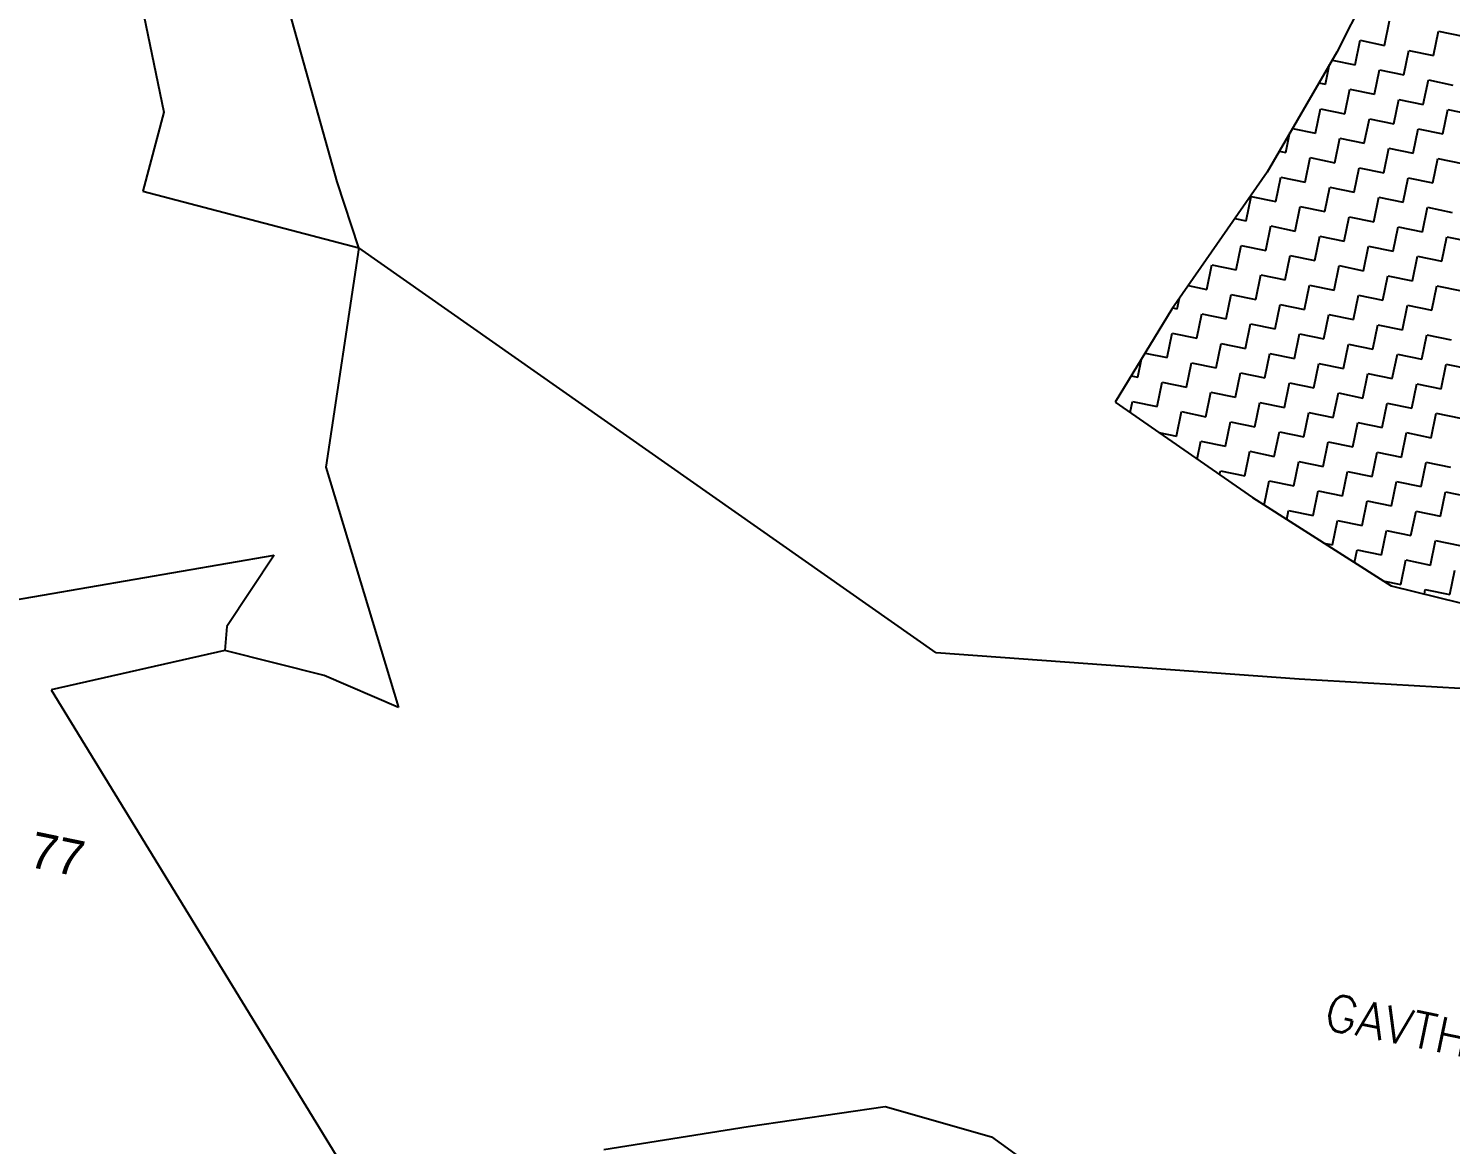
# Model space of a CAD drawing. Header units: metres. Extents: x 280043 to 281054, y 2047152 to 2048652.
# Drawn here: x 280307.8 to 280448.8, y 2047781.7 to 2047892.3 of the extents above; entities that cross this region are included whole.
import ezdxf
from ezdxf.enums import TextEntityAlignment as Align

# ---------------------------------------------------------------- set-up
doc = ezdxf.new("R2010")
doc.units = ezdxf.units.M
for name, color, linetype in [('POLY_HATCH', 12, 'Continuous'), ('POLY_PARCEL', 6, 'Continuous'), ('POLY_ROAD', 30, 'Continuous'), ('TEXT_MAPIN', 7, 'Continuous'), ('TEXT_PARCEL', 7, 'Continuous')]:
    doc.layers.add(name, color=color, linetype=linetype)
doc.styles.get("Standard").update_dxf_attribs({"font": 'simplex.shx'})
doc.styles.add('TEXT_MAP', font='', dxfattribs={"height": 1.8})
doc.styles.get('TEXT_MAP').set_extended_font_data('Kruti Dev 050')

msp = doc.modelspace()

# ---------------------------------------------------------------- linework, layer by layer
at = {"layer": 'POLY_HATCH'}
for p, q in [((280441.29, 2047897.3), (280437.55, 2047889.93)), ((280437.55, 2047889.93), (280430.65, 2047878.03)), ((280430.65, 2047878.03), (280421.19, 2047864.44)), ((280421.19, 2047864.44), (280415.59, 2047855.24)), ((280415.59, 2047855.24), (280429.18, 2047845.78)), ((280429.18, 2047845.78), (280442.93, 2047837.02)), ((280442.93, 2047837.02), (280461.25, 2047832.51))]:
    msp.add_line(p, q, dxfattribs=at)
at = {"layer": 'POLY_HATCH', "linetype": 'Continuous'}
for p, q in [((280442.28, 2047890.59), (280442.78, 2047893.01)), ((280447.13, 2047889.59), (280447.63, 2047892.01)), ((280447.63, 2047892.01), (280450.06, 2047891.51)), ((280439.36, 2047888.66), (280439.86, 2047891.09)), ((280439.86, 2047891.09), (280442.28, 2047890.59)), ((280444.21, 2047887.66), (280444.71, 2047890.09)), ((280444.71, 2047890.09), (280447.13, 2047889.59)), ((280436.43, 2047886.74), (280436.84, 2047888.71)), ((280437.08, 2047889.13), (280439.36, 2047888.66)), ((280441.28, 2047885.74), (280441.78, 2047888.16)), ((280441.78, 2047888.16), (280444.21, 2047887.66)), ((280446.13, 2047884.74), (280446.63, 2047887.16)), ((280446.63, 2047887.16), (280449.06, 2047886.66)), ((280435.77, 2047886.87), (280436.43, 2047886.74)), ((280438.36, 2047883.81), (280438.86, 2047886.24)), ((280438.86, 2047886.24), (280441.28, 2047885.74)), ((280435.43, 2047881.89), (280435.93, 2047884.31)), ((280435.93, 2047884.31), (280438.36, 2047883.81)), ((280443.21, 2047882.81), (280443.71, 2047885.24)), ((280443.71, 2047885.24), (280446.13, 2047884.74)), ((280440.28, 2047880.89), (280440.78, 2047883.31)), ((280440.78, 2047883.31), (280443.21, 2047882.81)), ((280448.06, 2047881.81), (280448.56, 2047884.24)), ((280448.56, 2047884.24), (280450.98, 2047883.74)), ((280432.51, 2047879.96), (280432.91, 2047881.94)), ((280433.16, 2047882.36), (280435.43, 2047881.89)), ((280445.13, 2047879.89), (280445.63, 2047882.31)), ((280445.63, 2047882.31), (280448.06, 2047881.81)), ((280431.85, 2047880.1), (280432.51, 2047879.96)), ((280437.36, 2047878.96), (280437.86, 2047881.39)), ((280437.86, 2047881.39), (280440.28, 2047880.89)), ((280442.21, 2047877.96), (280442.71, 2047880.39)), ((280442.71, 2047880.39), (280445.13, 2047879.89)), ((280434.43, 2047877.04), (280434.93, 2047879.46)), ((280434.93, 2047879.46), (280437.36, 2047878.96)), ((280447.06, 2047876.96), (280447.56, 2047879.39)), ((280447.56, 2047879.39), (280449.98, 2047878.89)), ((280431.51, 2047875.11), (280432.01, 2047877.54)), ((280432.01, 2047877.54), (280434.43, 2047877.04)), ((280439.28, 2047876.04), (280439.78, 2047878.46)), ((280439.78, 2047878.46), (280442.21, 2047877.96)), ((280444.13, 2047875.04), (280444.63, 2047877.46)), ((280444.63, 2047877.46), (280447.06, 2047876.96)), ((280436.36, 2047874.11), (280436.86, 2047876.54)), ((280436.86, 2047876.54), (280439.28, 2047876.04)), ((280428.58, 2047873.19), (280429.08, 2047875.61)), ((280429.08, 2047875.61), (280431.51, 2047875.11)), ((280433.43, 2047872.19), (280433.93, 2047874.61)), ((280433.93, 2047874.61), (280436.36, 2047874.11)), ((280441.21, 2047873.11), (280441.71, 2047875.54)), ((280441.71, 2047875.54), (280444.13, 2047875.04)), ((280446.06, 2047872.11), (280446.56, 2047874.54)), ((280446.56, 2047874.54), (280448.98, 2047874.04)), ((280427.44, 2047873.42), (280428.58, 2047873.19)), ((280438.28, 2047871.19), (280438.78, 2047873.61)), ((280438.78, 2047873.61), (280441.21, 2047873.11)), ((280430.51, 2047870.26), (280431.01, 2047872.69)), ((280431.01, 2047872.69), (280433.43, 2047872.19)), ((280435.36, 2047869.26), (280435.86, 2047871.69)), ((280435.86, 2047871.69), (280438.28, 2047871.19)), ((280443.13, 2047870.19), (280443.63, 2047872.61)), ((280443.63, 2047872.61), (280446.06, 2047872.11)), ((280447.98, 2047869.19), (280448.48, 2047871.61)), ((280448.48, 2047871.61), (280450.91, 2047871.11)), ((280427.58, 2047868.34), (280428.08, 2047870.76)), ((280428.08, 2047870.76), (280430.51, 2047870.26)), ((280440.21, 2047868.26), (280440.71, 2047870.69)), ((280440.71, 2047870.69), (280443.13, 2047870.19)), ((280424.66, 2047866.41), (280425.16, 2047868.84)), ((280425.16, 2047868.84), (280427.58, 2047868.34)), ((280432.43, 2047867.34), (280432.93, 2047869.76)), ((280432.93, 2047869.76), (280435.36, 2047869.26)), ((280437.28, 2047866.34), (280437.78, 2047868.76)), ((280437.78, 2047868.76), (280440.21, 2047868.26)), ((280445.06, 2047867.26), (280445.56, 2047869.69)), ((280445.56, 2047869.69), (280447.98, 2047869.19)), ((280429.51, 2047865.41), (280430.01, 2047867.84)), ((280430.01, 2047867.84), (280432.43, 2047867.34)), ((280442.13, 2047865.34), (280442.63, 2047867.76)), ((280442.63, 2047867.76), (280445.06, 2047867.26)), ((280422.82, 2047866.79), (280424.66, 2047866.41)), ((280434.36, 2047864.41), (280434.86, 2047866.84)), ((280434.86, 2047866.84), (280437.28, 2047866.34)), ((280446.98, 2047864.34), (280447.48, 2047866.76)), ((280447.48, 2047866.76), (280449.91, 2047866.26)), ((280421.28, 2047864.58), (280421.73, 2047864.49)), ((280421.73, 2047864.49), (280421.95, 2047865.54)), ((280426.58, 2047863.49), (280427.08, 2047865.91)), ((280427.08, 2047865.91), (280429.51, 2047865.41)), ((280431.43, 2047862.49), (280431.93, 2047864.91)), ((280431.93, 2047864.91), (280434.36, 2047864.41)), ((280439.21, 2047863.41), (280439.71, 2047865.84)), ((280439.71, 2047865.84), (280442.13, 2047865.34)), ((280444.06, 2047862.41), (280444.56, 2047864.84)), ((280444.56, 2047864.84), (280446.98, 2047864.34)), ((280423.66, 2047861.56), (280424.16, 2047863.99)), ((280424.16, 2047863.99), (280426.58, 2047863.49)), ((280436.28, 2047861.49), (280436.78, 2047863.91)), ((280436.78, 2047863.91), (280439.21, 2047863.41)), ((280420.73, 2047859.64), (280421.23, 2047862.06)), ((280421.23, 2047862.06), (280423.66, 2047861.56)), ((280428.51, 2047860.56), (280429.01, 2047862.99)), ((280429.01, 2047862.99), (280431.43, 2047862.49)), ((280433.36, 2047859.56), (280433.86, 2047861.99)), ((280433.86, 2047861.99), (280436.28, 2047861.49)), ((280441.13, 2047860.49), (280441.63, 2047862.91)), ((280441.63, 2047862.91), (280444.06, 2047862.41)), ((280445.98, 2047859.49), (280446.48, 2047861.91)), ((280446.48, 2047861.91), (280448.91, 2047861.41)), ((280425.58, 2047858.64), (280426.08, 2047861.06)), ((280426.08, 2047861.06), (280428.51, 2047860.56)), ((280438.21, 2047858.56), (280438.71, 2047860.99)), ((280438.71, 2047860.99), (280441.13, 2047860.49)), ((280417.81, 2047857.71), (280418.18, 2047859.5)), ((280418.54, 2047860.09), (280420.73, 2047859.64)), ((280422.66, 2047856.71), (280423.16, 2047859.14)), ((280423.16, 2047859.14), (280425.58, 2047858.64)), ((280430.43, 2047857.64), (280430.93, 2047860.06)), ((280430.93, 2047860.06), (280433.36, 2047859.56)), ((280435.28, 2047856.64), (280435.78, 2047859.06)), ((280435.78, 2047859.06), (280438.21, 2047858.56)), ((280443.06, 2047857.56), (280443.56, 2047859.99)), ((280443.56, 2047859.99), (280445.98, 2047859.49)), ((280447.91, 2047856.56), (280448.41, 2047858.99)), ((280448.41, 2047858.99), (280450.83, 2047858.49)), ((280417.17, 2047857.84), (280417.81, 2047857.71)), ((280427.51, 2047855.71), (280428.01, 2047858.14)), ((280428.01, 2047858.14), (280430.43, 2047857.64)), ((280440.13, 2047855.64), (280440.63, 2047858.06)), ((280440.63, 2047858.06), (280443.06, 2047857.56)), ((280419.73, 2047854.79), (280420.23, 2047857.21)), ((280420.23, 2047857.21), (280422.66, 2047856.71)), ((280424.58, 2047853.79), (280425.08, 2047856.21)), ((280425.08, 2047856.21), (280427.51, 2047855.71)), ((280432.36, 2047854.71), (280432.86, 2047857.14)), ((280432.86, 2047857.14), (280435.28, 2047856.64)), ((280437.21, 2047853.71), (280437.71, 2047856.14)), ((280437.71, 2047856.14), (280440.13, 2047855.64)), ((280444.98, 2047854.64), (280445.48, 2047857.06)), ((280445.48, 2047857.06), (280447.91, 2047856.56)), ((280417.08, 2047854.2), (280417.31, 2047855.29)), ((280417.31, 2047855.29), (280419.73, 2047854.79)), ((280429.43, 2047852.79), (280429.93, 2047855.21)), ((280429.93, 2047855.21), (280432.36, 2047854.71)), ((280442.06, 2047852.71), (280442.56, 2047855.14)), ((280442.56, 2047855.14), (280444.98, 2047854.64)), ((280421.66, 2047851.86), (280422.16, 2047854.29)), ((280422.16, 2047854.29), (280424.58, 2047853.79)), ((280426.51, 2047850.86), (280427.01, 2047853.29)), ((280427.01, 2047853.29), (280429.43, 2047852.79)), ((280434.28, 2047851.79), (280434.78, 2047854.21)), ((280434.78, 2047854.21), (280437.21, 2047853.71)), ((280446.91, 2047851.71), (280447.41, 2047854.14)), ((280447.41, 2047854.14), (280449.83, 2047853.64)), ((280419.92, 2047852.22), (280421.66, 2047851.86)), ((280431.36, 2047849.86), (280431.86, 2047852.29)), ((280431.86, 2047852.29), (280434.28, 2047851.79)), ((280439.13, 2047850.79), (280439.63, 2047853.21)), ((280439.63, 2047853.21), (280442.06, 2047852.71)), ((280443.98, 2047849.79), (280444.48, 2047852.21)), ((280444.48, 2047852.21), (280446.91, 2047851.71)), ((280423.72, 2047849.58), (280424.08, 2047851.36)), ((280424.08, 2047851.36), (280426.51, 2047850.86)), ((280436.21, 2047848.86), (280436.71, 2047851.29)), ((280436.71, 2047851.29), (280439.13, 2047850.79)), ((280428.43, 2047847.94), (280428.93, 2047850.36)), ((280428.93, 2047850.36), (280431.36, 2047849.86)), ((280433.28, 2047846.94), (280433.78, 2047849.36)), ((280433.78, 2047849.36), (280436.21, 2047848.86)), ((280441.06, 2047847.86), (280441.56, 2047850.29)), ((280441.56, 2047850.29), (280443.98, 2047849.79)), ((280445.91, 2047846.86), (280446.41, 2047849.29)), ((280446.41, 2047849.29), (280448.83, 2047848.79)), ((280425.93, 2047848.04), (280426.01, 2047848.44)), ((280426.01, 2047848.44), (280428.43, 2047847.94)), ((280438.13, 2047845.94), (280438.63, 2047848.36)), ((280438.63, 2047848.36), (280441.06, 2047847.86)), ((280430.36, 2047845.03), (280430.86, 2047847.44)), ((280430.86, 2047847.44), (280433.28, 2047846.94)), ((280435.21, 2047844.01), (280435.71, 2047846.44)), ((280435.71, 2047846.44), (280438.13, 2047845.94)), ((280442.98, 2047844.94), (280443.48, 2047847.36)), ((280443.48, 2047847.36), (280445.91, 2047846.86)), ((280447.83, 2047843.94), (280448.33, 2047846.36)), ((280448.33, 2047846.36), (280450.76, 2047845.86)), ((280440.06, 2047843.01), (280440.56, 2047845.44)), ((280440.56, 2047845.44), (280442.98, 2047844.94)), ((280432.6, 2047843.6), (280432.78, 2047844.51)), ((280432.78, 2047844.51), (280435.21, 2047844.01)), ((280437.13, 2047841.09), (280437.63, 2047843.51)), ((280437.63, 2047843.51), (280440.06, 2047843.01)), ((280444.91, 2047842.01), (280445.41, 2047844.44)), ((280445.41, 2047844.44), (280447.83, 2047843.94)), ((280441.98, 2047840.09), (280442.48, 2047842.51)), ((280442.48, 2047842.51), (280444.91, 2047842.01)), ((280436.26, 2047841.27), (280437.13, 2047841.09)), ((280439.3, 2047839.33), (280439.56, 2047840.59)), ((280439.56, 2047840.59), (280441.98, 2047840.09)), ((280446.83, 2047839.09), (280447.33, 2047841.51)), ((280447.33, 2047841.51), (280449.76, 2047841.01)), ((280443.91, 2047837.16), (280444.41, 2047839.59)), ((280444.41, 2047839.59), (280446.83, 2047839.09)), ((280448.76, 2047836.16), (280449.26, 2047838.59)), ((280442.13, 2047837.53), (280443.91, 2047837.16)), ((280446.24, 2047836.21), (280446.33, 2047836.66)), ((280446.33, 2047836.66), (280448.76, 2047836.16))]:
    msp.add_line(p, q, dxfattribs=at)
at = {"layer": 'POLY_PARCEL'}
for p, q in [((280338.44, 2047877.07), (280321.49, 2047937.68)), ((280311.26, 2047932.69), (280321.24, 2047883.98)), ((280321.24, 2047883.98), (280319.16, 2047876.15)), ((280319.16, 2047876.15), (280340.58, 2047870.52)), ((280340.58, 2047870.52), (280338.44, 2047877.07)), ((280340.58, 2047870.52), (280337.33, 2047848.8)), ((280397.84, 2047830.4), (280340.58, 2047870.52)), ((280337.33, 2047848.8), (280344.53, 2047824.98)), ((280296.48, 2047833.93), (280332.2, 2047840.06)), ((280332.2, 2047840.06), (280327.49, 2047833)), ((280327.49, 2047833), (280327.3, 2047830.62)), ((280327.3, 2047830.62), (280310.08, 2047826.73)), ((280337.15, 2047828.13), (280327.3, 2047830.62)), ((280433.81, 2047827.79), (280397.84, 2047830.4)), ((280344.53, 2047824.98), (280337.15, 2047828.13)), ((280310.08, 2047826.73), (280340.39, 2047777.27)), ((280545.42, 2047821.2), (280433.81, 2047827.79))]:
    msp.add_line(p, q, dxfattribs=at)
at = {"layer": 'POLY_ROAD'}
for p, q in [((280379.19, 2047783.45), (280392.76, 2047785.42)), ((280392.76, 2047785.42), (280403.31, 2047782.43)), ((280364.87, 2047781.16), (280379.19, 2047783.45)), ((280403.31, 2047782.43), (280422.77, 2047768.41))]:
    msp.add_line(p, q, dxfattribs=at)

# ---------------------------------------------------------------- texts
at = {"layer": 'TEXT_MAPIN'}
msp.add_text('GAVTHAN', height=3.566, rotation=348.3523, dxfattribs=at).set_placement((280436.12, 2047793.18))
at = {"layer": 'TEXT_PARCEL', "style": 'TEXT_MAP'}
msp.add_text('77', height=3.566, rotation=348.3523, dxfattribs=at).set_placement((280310.69, 2047810.43), align=Align.MIDDLE)

doc.saveas('drawing.dxf')
